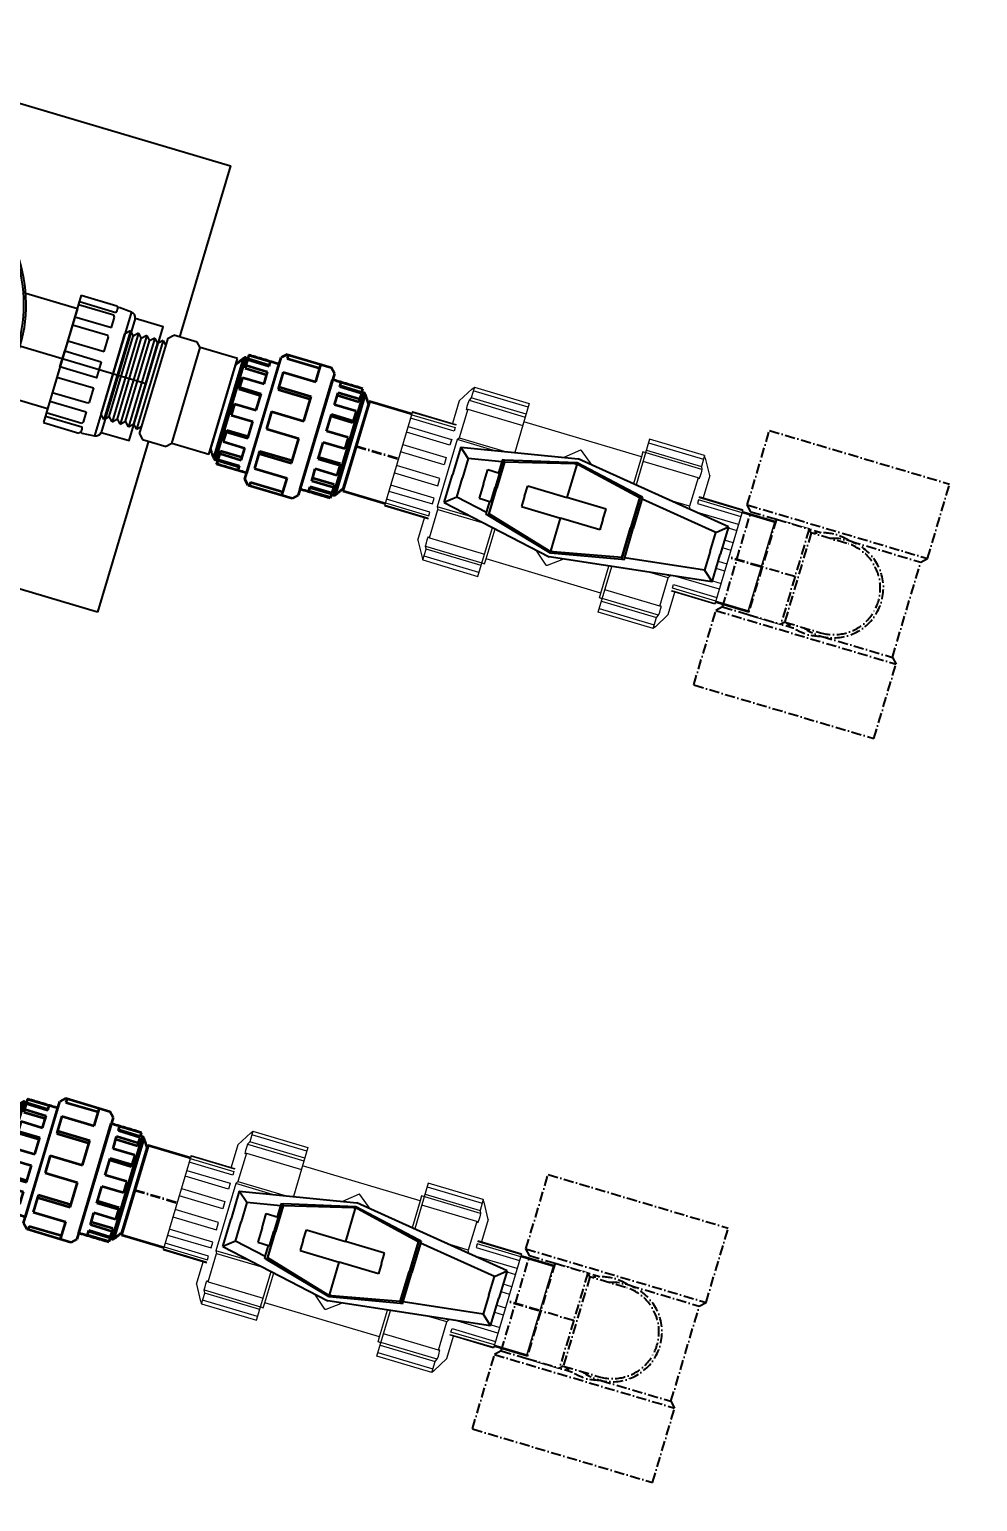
# Model space of a CAD drawing. Header units: millimetres. Extents: x -361340115 to 361596335, y -276742102 to 277032639.
# Drawn here: x 155476 to 156087, y 184426 to 185374 of the extents above; entities that cross this region are included whole.
import ezdxf

# ---------------------------------------------------------------- set-up
doc = ezdxf.new("R2010")
doc.units = ezdxf.units.MM
doc.header["$MEASUREMENT"] = 0
doc.linetypes.add('COLD_WATER', pattern=[10.5, 6.5, -2, 0, -2])
for name, color, linetype, lineweight in [('H-DIM', 8, 'Continuous', 9), ('H-ONG NUOC LANH', 3, 'Continuous', 35), ('L3-TBCQ', 147, 'Continuous', 13)]:
    doc.layers.add(name, color=color, linetype=linetype, lineweight=lineweight)
doc.layers.add('ID BDS LINE -RED', color=1, linetype='Continuous')
doc.layers.add('MEP-H-N-CWATR-50CW', color=3, linetype='COLD_WATER')
doc.layers.add('MEP', color=130, linetype='Continuous', plot=False)

# ---------------------------------------------------------------- blocks, each defined once
blk = doc.blocks.new('racco90')
for p, q in [((1532676.5, -139802.8, 0), (1532677.5, -139791.7, 0)), ((1532677.5, -139791.7, 0), (1532788.5, -139791.7, 0)), ((1532682, -139787, 0), (1532784, -139787, 0)), ((1532789.5, -139802.8, 0), (1532788.5, -139791.7, 0)), ((1532676, -139805.2, 0), (1532677.4, -139803.8, 0)), ((1532676, -139837, 0), (1532676, -139805.2, 0)), ((1532677.4, -139803.8, 0), (1532676.5, -139802.8, 0)), ((1532679.8, -139803.8, 0), (1532677.4, -139803.8, 0)), ((1532681.7, -139804.4, 0), (1532679.8, -139803.8, 0)), ((1532681.7, -139837, 0), (1532681.7, -139804.4, 0)), ((1532685.9, -139804.3, 0), (1532684.5, -139805.2, 0)), ((1532684.5, -139805.2, 0), (1532684.5, -139837, 0)), ((1532695.2, -139804.3, 0), (1532685.9, -139804.3, 0)), ((1532695.2, -139837, 0), (1532695.2, -139804.3, 0)), ((1532703.6, -139804.3, 0), (1532702.7, -139805.2, 0)), ((1532702.7, -139805.2, 0), (1532702.7, -139837, 0)), ((1532716.7, -139804.3, 0), (1532703.6, -139804.3, 0)), ((1532716.7, -139837, 0), (1532716.7, -139804.3, 0)), ((1532749.3, -139837, 0), (1532749.3, -139804.3, 0)), ((1532749.3, -139804.3, 0), (1532762.4, -139804.3, 0)), ((1532762.4, -139804.3, 0), (1532763.3, -139805.2, 0)), ((1532763.3, -139805.2, 0), (1532763.3, -139837, 0)), ((1532770.8, -139837, 0), (1532770.8, -139804.3, 0)), ((1532770.8, -139804.3, 0), (1532780.1, -139804.3, 0)), ((1532780.1, -139804.3, 0), (1532781.5, -139805.2, 0)), ((1532781.5, -139805.2, 0), (1532781.5, -139837, 0)), ((1532784.3, -139804.4, 0), (1532786.2, -139803.8, 0)), ((1532784.3, -139837, 0), (1532784.3, -139804.4, 0)), ((1532786.2, -139803.8, 0), (1532788.6, -139803.8, 0)), ((1532788.6, -139803.8, 0), (1532789.5, -139802.8, 0)), ((1532790, -139805.2, 0), (1532788.6, -139803.8, 0)), ((1532790, -139837, 0), (1532790, -139805.2, 0)), ((1532676, -139837, 0), (1532790, -139837, 0))]:
    blk.add_line(p, q)
at = {"elevation": 0}
for points in [[(1532682, -139787), (1532784, -139787), (1532784, -139762), (1532682, -139762)], [(1532725.8, -139804.3), (1532740.2, -139804.3), (1532740.2, -139837), (1532725.8, -139837)]]:
    blk.add_lwpolyline(points, close=True, dxfattribs=at)
for centre, start, end in [((1532682.6, -139792.1, 0), 96.6159, 175.1838), ((1532783.4, -139792.1, 0), 4.8162, 83.3841)]:
    blk.add_arc(centre, 5.13, start, end)
blk = doc.blocks.new('MB.pump.1')
at = {"ltscale": 0.0005}
blk.add_line((72442.1, 45743.3, -6.8), (72442.1, 44862.2, -6.8), dxfattribs=at)
at = {"elevation": -6.8}
blk.add_lwpolyline([(72397, 45622.1), (72397, 45622.1), (72397, 45668.3), (72487, 45668.3), (72487, 45622.1)], dxfattribs=at)
for radius, start, end in [(125.7, 346.7596, 144.0581), (123.8, 346.6682, 143.3834)]:
    blk.add_arc((72442, 45504.7, -6.8), radius, start, end)
blk.add_blockref('racco90', (-1460290.9, 185505.3, -6.8))
blk = doc.blocks.new('A$C558375D5')
blk.add_lwpolyline([(-190.47, 150.4), (484.53, 150.4), (484.53, -149.6), (-190.47, -149.6)], close=True)
at = {"xscale": 0.75, "yscale": 0.75, "zscale": 0.75, "rotation": 89.99999999999999}
blk.add_blockref('MB.pump.1', (34129.01, -54331.15, 5.11), dxfattribs=at)
blk = doc.blocks.new('rac co')
for p, q in [((54.1, 112.1), (-54.1, 112.1)), ((-70.2, 99.7), (-69.8, 99.7)), ((-69.8, 99.7), (-69.8, 71.9)), ((-69.8, 99.7), (-65.4, 99.7)), ((65.8, 102.4), (-65.8, 102.4)), ((-65.4, 99.7), (-65.4, 71.9)), ((64.6, 104.8), (-64.6, 104.8)), ((-64.1, 99.7), (-64.1, 71.9)), ((-64.1, 99.7), (-56.8, 99.7)), ((-56.8, 99.7), (-56.8, 71.9)), ((-56.8, 99.7), (-53, 99.7)), ((-53, 99.7), (-53, 71.9)), ((-41.3, 99.7), (-41.3, 71.9)), ((-41.3, 99.7), (-28.6, 99.7)), ((-28.6, 99.7), (-28.6, 71.9)), ((-28.6, 99.7), (-26.4, 99.7)), ((-26.4, 99.7), (-26.4, 71.9)), ((-7.3, 99.7), (-7.3, 71.9)), ((-7.3, 99.7), (7.3, 99.7)), ((7.3, 99.7), (7.3, 71.9)), ((26.4, 99.7), (26.4, 71.9)), ((26.4, 99.7), (28.6, 99.7)), ((28.6, 99.7), (28.6, 71.9)), ((28.6, 99.7), (41.3, 99.7)), ((41.3, 99.7), (41.3, 71.9)), ((53, 99.7), (53, 71.9)), ((53, 99.7), (56.8, 99.7)), ((56.8, 99.7), (56.8, 71.9)), ((56.8, 99.7), (64.1, 99.7)), ((64.1, 99.7), (64.1, 71.9)), ((65.4, 99.7), (65.4, 71.9)), ((65.4, 99.7), (69.8, 99.7)), ((69.8, 99.7), (69.8, 71.9)), ((69.8, 99.7), (70.2, 99.7)), ((-78.2, 60.9), (-84.2, 54.9)), ((70.2, 60.9), (-70.2, 60.9)), ((-64.1, 71.9), (-69.8, 71.9)), ((-41.3, 71.9), (-56.8, 71.9)), ((-7.3, 71.9), (-28.6, 71.9)), ((28.6, 71.9), (7.3, 71.9)), ((56.8, 71.9), (41.3, 71.9)), ((69.8, 71.9), (64.1, 71.9)), ((78.2, 60.9), (84.2, 54.9)), ((-61.9, 41.7), (-84.2, 41.7)), ((-79.5, 0), (-79.5, 41.7)), ((-61.9, 0), (-61.9, 41.7)), ((-42.9, 0), (-42.9, 41.7)), ((-11, 41.7), (-42.9, 41.7)), ((-39.6, 0), (-39.6, 41.7)), ((-11, 0), (-11, 41.7)), ((11, 0), (11, 41.7)), ((42.9, 41.7), (11, 41.7)), ((39.6, 0), (39.6, 41.7)), ((42.9, 0), (42.9, 41.7)), ((61.9, 0), (61.9, 41.7)), ((84.2, 41.7), (61.9, 41.7)), ((79.5, 0), (79.5, 41.7)), ((-84.2, 0), (-79.5, 0)), ((-61.9, 0), (-42.9, 0)), ((-42.9, 0), (-39.6, 0)), ((-11, 0), (11, 0)), ((39.6, 0), (42.9, 0)), ((42.9, 0), (61.9, 0)), ((79.5, 0), (84.2, 0)), ((-84.2, -1.6), (-78.2, -7.6)), ((70.2, -7.6), (-70.2, -7.6)), ((84.2, -1.6), (78.2, -7.6)), ((-69.8, -46.4), (-69.8, -18.6)), ((-64.1, -18.6), (-69.8, -18.6)), ((-65.4, -46.4), (-65.4, -18.6)), ((-64.1, -46.4), (-64.1, -18.6)), ((-56.8, -46.4), (-56.8, -18.6)), ((-41.3, -18.6), (-56.8, -18.6)), ((-53, -46.4), (-53, -18.6)), ((-41.3, -46.4), (-41.3, -18.6)), ((-28.6, -46.4), (-28.6, -18.6)), ((-7.3, -18.6), (-28.6, -18.6)), ((-26.4, -46.4), (-26.4, -18.6)), ((-7.3, -46.4), (-7.3, -18.6)), ((7.3, -46.4), (7.3, -18.6)), ((28.6, -18.6), (7.3, -18.6)), ((26.4, -46.4), (26.4, -18.6)), ((28.6, -46.4), (28.6, -18.6)), ((41.3, -46.4), (41.3, -18.6)), ((56.8, -18.6), (41.3, -18.6)), ((53, -46.4), (53, -18.6)), ((56.8, -46.4), (56.8, -18.6)), ((64.1, -46.4), (64.1, -18.6)), ((69.8, -18.6), (64.1, -18.6)), ((65.4, -46.4), (65.4, -18.6)), ((69.8, -46.4), (69.8, -18.6)), ((-70.2, -46.4), (-69.8, -46.4)), ((-69.8, -46.4), (-65.4, -46.4)), ((65.8, -49.1), (-65.8, -49.1)), ((64.6, -51.5), (-64.6, -51.5)), ((-64.1, -46.4), (-56.8, -46.4)), ((-56.8, -46.4), (-53, -46.4)), ((-41.3, -46.4), (-28.6, -46.4)), ((-28.6, -46.4), (-26.4, -46.4)), ((-7.3, -46.4), (7.3, -46.4)), ((26.4, -46.4), (28.6, -46.4)), ((28.6, -46.4), (41.3, -46.4)), ((53, -46.4), (56.8, -46.4)), ((56.8, -46.4), (64.1, -46.4)), ((65.4, -46.4), (69.8, -46.4)), ((69.8, -46.4), (70.2, -46.4)), ((54.1, -58.9), (-54.1, -58.9))]:
    blk.add_line(p, q)
for points in [[(-84.2, -1.6), (-84.2, 54.9)], [(-78.2, 60.9), (78.2, 60.9)], [(84.2, 54.9), (84.2, -1.6)], [(78.2, -7.6), (-78.2, -7.6)]]:
    blk.add_lwpolyline(points)
for centre, start, end in [((-62.9, 102.4), 125, 180), ((62.9, 102.4), 0, 55), ((-62.9, -49.1), 180, 235), ((62.9, -49.1), 305, 0)]:
    blk.add_arc(centre, 2.93, start, end)
for points in [[(-54.1, 112.1), (-64.6, 104.8)], [(64.6, 104.8), (54.1, 112.1)], [(-70.2, 99.7), (-70.2, 60.9)], [(-65.8, 102.4), (-65.8, 99.7)], [(65.8, 99.7), (65.8, 102.4)], [(70.2, 60.9), (70.2, 99.7)], [(-70.2, -46.4), (-70.2, -7.6)], [(70.2, -7.6), (70.2, -46.4)], [(-65.8, -49.1), (-65.8, -46.4)], [(-54.1, -58.9), (-64.6, -51.5)], [(64.6, -51.5), (54.1, -58.9)], [(65.8, -46.4), (65.8, -49.1)]]:
    blk.add_open_spline(points, degree=1)
blk = doc.blocks.new('*U247')
at = {"lineweight": 25}
for p, q in [((9.1, 33.1), (6.1, 30)), ((9.1, -33.1), (9.1, 33.1)), ((9.1, 33.1), (12.2, 30)), ((15.2, 33.1), (12.2, 30)), ((15.2, -33.1), (15.2, 33.1)), ((15.2, 33.1), (18.3, 30)), ((21.3, 33.1), (18.3, 30)), ((21.3, -33.1), (21.3, 33.1)), ((21.3, 33.1), (24.4, 30)), ((27.4, 33.1), (24.4, 30)), ((27.4, -33.1), (27.4, 33.1)), ((27.4, 33.1), (30.5, 30)), ((6.1, 30), (6.1, -30)), ((12.2, 30), (12.2, -30)), ((18.3, 30), (18.3, -30)), ((24.4, 30), (24.4, -30)), ((30.5, 30), (30.5, -30)), ((9.1, -33.1), (6.1, -30)), ((9.1, -33.1), (12.2, -30)), ((15.2, -33.1), (12.2, -30)), ((15.2, -33.1), (18.3, -30)), ((21.3, -33.1), (18.3, -30)), ((21.3, -33.1), (24.4, -30)), ((27.4, -33.1), (24.4, -30)), ((27.4, -33.1), (30.5, -30))]:
    blk.add_line(p, q, dxfattribs=at)
blk.add_wipeout([(-51.7, -35.8), (-51.7, 35.8), (-24, 35.8), (-20.8, 39), (-3.2, 39), (0, 35.8), (0, -35.8), (-3.2, -39), (-20.8, -39), (-24, -35.8)], dxfattribs=at)
for p, q in [((-51.7, 35.8), (-51.7, -35.8)), ((-51.7, 35.8), (-24, 35.8)), ((-24, 35.8), (-20.8, 39)), ((-24, 35.8), (-24, -35.8)), ((-3.2, 39), (-20.8, 39)), ((0, 35.8), (-3.2, 39)), ((0, 35.8), (0, -35.8)), ((3, 33.1), (0, 30)), ((3, -33.1), (3, 33.1)), ((3, 33.1), (6.1, 30)), ((3, -33.1), (0, -30)), ((3, -33.1), (6.1, -30)), ((-51.7, -35.8), (-24, -35.8)), ((-24, -35.8), (-20.8, -39)), ((-20.8, -39), (-3.2, -39)), ((0, -35.8), (-3.2, -39))]:
    blk.add_line(p, q, dxfattribs=at)
blk = doc.blocks.new('*U242')
blk.add_wipeout([(-2.17, 30), (270.6, 30), (270.6, -30), (-2.17, -30)])
at = {"color": 8, "linetype": 'COLD_WATER'}
blk.add_line((-2.17, 0), (270.6, 0), dxfattribs=at)
blk.add_lwpolyline([(-2.17, -30), (270.6, -30), (270.6, 30), (-2.17, 30)], close=True)
blk = doc.blocks.new('*U248')
blk.add_wipeout([(-43.01, 31.67), (-16.15, 31.68), (-16.15, 46.82), (-10.41, 56.75), (-10.27, 56.75), (-9.4, 58.15), (27.54, 58.15), (27.54, 45.79), (106.5, 45.79), (106.5, 49.06), (108.37, 49.06), (108.37, 58.15), (145.31, 58.15), (146.18, 56.75), (146.32, 56.75), (152.06, 46.82), (152.06, 31.67), (178.92, 31.67), (178.92, -31.67), (152.06, -31.67), (152.06, -46.72), (146.32, -56.65), (146.18, -56.65), (145.31, -58.05), (108.37, -58.05), (108.37, -49.06), (106.5, -49.06), (106.5, -45.79), (29.41, -45.79), (29.41, -49.06), (27.54, -49.06), (27.54, -58.05), (-9.4, -58.05), (-10.27, -56.65), (-10.41, -56.65), (-16.15, -46.72), (-16.15, -31.67), (-43.01, -31.67)]).translate(0, 0, -152.38).dxf.layer = 'L3-TBCQ'
at = {"layer": 'ID BDS LINE -RED'}
for p, q in [((-6.8, 18.57, -18.69), (67.95, 32.94, -18.69)), ((68.02, 30.35, -11.67), (22.64, 18.67, -3.69)), ((66.82, 29.22, -9.11), (23.05, 17.46, -1.39)), ((67.95, 29.22, -11.68), (66.82, 29.22, -9.11)), ((173.08, 18.57, -18.69), (67.95, 32.94, -18.69)), ((69.41, 29.22, -9.05), (67.95, 29.22, -11.68)), ((67.95, 29.22, -11.68), (67.95, 7.01, -9.31)), ((113.27, 21.24, -3.69), (68.02, 30.35, -11.67)), ((112.86, 20.11, -1.39), (69.41, 29.22, -9.05)), ((113.27, 20.89, -3.69), (112.86, 20.11, -1.39)), ((112.86, 20.11, -1.39), (112.86, 0, -1.39)), ((113.27, 21.24, -3.69), (113.25, 0, -3.57)), ((114.68, 21, -3.57), (113.27, 21.24, -3.69)), ((114.68, 21, -3.57), (114.68, 0, 2.34)), ((166.28, 12.64), (114.68, 19.69)), ((0, 12.95), (-6.8, 18.57, -18.69)), ((-6.8, 18.57, -18.69), (-6.8, 0, -18.69)), ((21.23, 17.03), (0, 12.95)), ((0, 12.95), (0, 0)), ((13.99, 0), (13.99, 9.64)), ((13.99, 9.64), (21.86, 9.64, -3.57)), ((22.66, 18.63, -3.57), (21.23, 18.36, -3.57)), ((21.23, 18.36, -3.57), (21.23, 17.03)), ((21.23, 17.03), (21.23, 9.64, -3.57)), ((21.86, 9.64, -3.57), (21.86, 0, -3.57)), ((22.64, 18.67, -3.69), (22.66, 18.63, -3.57)), ((22.66, 0, -3.57), (22.66, 18.63, -3.57)), ((23.05, 17.46, -1.39), (23.05, 0, -1.39)), ((166.28, 12.64), (173.08, 18.57, -18.69)), ((166.28, 0), (166.28, 12.64)), ((173.08, 18.57, -18.69), (173.08, 0, -18.69)), ((-6.8, -18.57, -18.69), (-6.8, 0, -18.69)), ((0, -12.95), (0, 0)), ((13.99, 0), (13.99, -9.64)), ((21.86, -9.64, -3.57), (21.86, 0, -3.57)), ((22.66, 0, -3.57), (22.66, -18.63, -3.57)), ((23.05, -17.46, -1.39), (23.05, 0, -1.39)), ((41.66, 0, -4.67), (41.66, 7.01, -4.67)), ((41.66, 7.01, -4.67), (67.95, 7.01, -9.31)), ((41.66, 0, -4.67), (41.66, -7.01, -4.67)), ((94.25, 7.01, -4.67), (67.95, 7.01, -9.31)), ((94.25, 0, -4.67), (94.25, 7.01, -4.67)), ((94.25, 0, -4.67), (94.25, -7.01, -4.67)), ((112.86, -20.11, -1.39), (112.86, 0, -1.39)), ((113.27, -21.24, -3.69), (113.25, 0, -3.57)), ((114.68, -21, -3.57), (114.68, 0, 2.34)), ((166.28, 0), (166.28, -12.64)), ((173.08, -18.57, -18.69), (173.08, 0, -18.69)), ((41.66, -7.01, -4.67), (67.95, -7.01, -9.31)), ((67.95, -29.22, -11.68), (67.95, -7.01, -9.31)), ((94.25, -7.01, -4.67), (67.95, -7.01, -9.31)), ((0, -12.95), (-6.8, -18.57, -18.69)), ((-6.8, -18.57, -18.69), (67.95, -32.94, -18.69)), ((21.23, -17.03), (0, -12.95)), ((13.99, -9.64), (21.86, -9.64, -3.57)), ((21.23, -17.03), (21.23, -9.64, -3.57)), ((21.23, -18.36, -3.57), (21.23, -17.03)), ((22.66, -18.63, -3.57), (21.23, -18.36, -3.57)), ((22.64, -18.67, -3.69), (22.66, -18.63, -3.57)), ((68.02, -30.35, -11.67), (22.64, -18.67, -3.69)), ((66.82, -29.22, -9.11), (23.05, -17.46, -1.39)), ((173.08, -18.57, -18.69), (67.95, -32.94, -18.69)), ((166.28, -12.64), (114.68, -19.69)), ((166.28, -12.64), (173.08, -18.57, -18.69)), ((113.27, -21.24, -3.69), (68.02, -30.35, -11.67)), ((112.86, -20.11, -1.39), (69.41, -29.22, -9.05)), ((113.27, -20.89, -3.69), (112.86, -20.11, -1.39)), ((114.68, -21, -3.57), (113.27, -21.24, -3.69)), ((67.95, -29.22, -11.68), (66.82, -29.22, -9.11)), ((69.41, -29.22, -9.05), (67.95, -29.22, -11.68))]:
    blk.add_line(p, q, dxfattribs=at)
at = {"layer": 'L3-TBCQ'}
for p, q in [((-10.27, 56.75, -149.63), (-9.4, 58.15, -148.46)), ((-9.4, 58.15, -148.46), (27.54, 58.15, -148.46)), ((-9.4, 58.15, -148.46), (-9.4, 50.84, -125.97)), ((27.54, 58.15, -148.46), (27.54, 25.17, -103.07)), ((145.31, 58.15, -148.46), (108.37, 58.15, -148.46)), ((108.37, 58.15, -148.46), (108.37, 27.42, -106.16)), ((146.18, 56.75, -149.63), (145.31, 58.15, -148.46)), ((145.31, 58.15, -148.46), (145.31, 50.84, -125.97)), ((-16.15, 46.82, -154.89), (-10.41, 56.75, -154.89)), ((-10.41, 56.75, -154.89), (-10.27, 56.75, -149.63)), ((-10.27, 49.02, -125.84), (-10.4, 46.85, -186.92)), ((-9.4, 50.84, -125.97), (-10.27, 49.02, -125.84)), ((-10.27, 49.02, -125.84), (27.54, 49.02, -125.84)), ((27.54, 55.65, -136.84), (-9.4, 55.65, -136.84)), ((27.54, 50.84, -125.97), (-9.4, 50.84, -125.97)), ((146.18, 49.02, -125.84), (106.5, 49.06, -154.89)), ((106.5, 49.06, -154.89), (106.5, 45.79, -154.89)), ((108.37, 55.65, -136.84), (145.31, 55.65, -136.84)), ((108.37, 50.84, -125.97), (145.31, 50.84, -125.97)), ((145.31, 50.84, -125.97), (146.18, 49.02, -125.84)), ((146.32, 56.75, -154.89), (146.18, 56.75, -149.63)), ((146.18, 49.02, -125.84), (146.31, 46.85, -186.92)), ((152.06, 46.82, -154.89), (146.32, 56.75, -154.89)), ((-16.15, 46.82, -154.89), (-16.15, 31.77, -152.38)), ((-10.4, 46.85, -186.92), (-10.4, 44.88, -120.15)), ((-10.4, 44.88, -120.15), (-10.34, 43.64, -191.34)), ((-10.34, 43.64, -191.34), (-10.27, 42.84, -117.34)), ((-10.27, 42.84, -117.34), (-9.4, 43.28, -115.57)), ((-9.4, 43.28, -115.57), (27.54, 43.28, -115.57)), ((-9.4, 43.28, -115.57), (-9.4, 24.15, -101.67)), ((106.5, 45.79, -154.89), (27.54, 45.79, -172.53)), ((67.67, 38.68, -73.59), (58.71, 31.16, -73.59)), ((67.97, 38.79, -73.59), (67.67, 38.68, -73.59)), ((68.26, 38.69, -73.59), (67.97, 38.79, -73.59)), ((77.31, 31.66, -68.41), (68.26, 38.69, -73.59)), ((106.5, 45.79, -154.89), (106.5, 27.67, -188.84)), ((145.31, 43.28, -115.57), (108.37, 43.28, -115.57)), ((146.18, 42.84, -117.34), (145.31, 43.28, -115.57)), ((145.31, 43.28, -115.57), (145.31, 24.15, -101.67)), ((146.25, 43.64, -191.34), (146.18, 42.84, -117.34)), ((146.31, 44.88, -120.15), (146.25, 43.64, -191.34)), ((146.31, 46.85, -186.92), (146.31, 44.88, -120.15)), ((152.06, 46.82, -154.89), (152.06, 31.77, -152.38)), ((-43.01, 31.67, -152.38), (-43.01, -31.67, -152.38)), ((-43.01, 31.67, -152.38), (-13.81, 31.67, -152.38)), ((-13.81, 31.19, -152.78), (-43.01, 31.19, -152.38)), ((-43.01, 29.62, -143.41), (-13.81, 29.72, -143.41)), ((-13.81, 31.19, -152.78), (-13.81, 31.67, -152.38)), ((-13.81, 29.72, -143.41), (-13.81, 27.29, -139.46)), ((-13.81, 29.62, -143.41), (-13.81, 27.19, -139.46)), ((178.92, 31.67, -152.38), (149.72, 31.67, -152.38)), ((149.72, 31.19, -152.78), (149.72, 31.67, -152.38)), ((149.72, 31.19, -152.78), (178.92, 31.19, -152.38)), ((178.92, 29.62, -143.41), (149.72, 29.72, -143.41)), ((149.72, 29.72, -143.41), (149.72, 27.29, -139.46)), ((149.72, 29.62, -143.41), (149.72, 27.19, -139.46)), ((178.92, 31.67, -152.38), (178.92, -31.67, -152.38)), ((-13.81, 27.19, -139.46), (-43.01, 27.19, -139.46)), ((-43.01, 21.71, -131.69), (-13.81, 21.71, -131.69)), ((-13.81, 21.81, -131.69), (-13.81, 17.89, -128.56)), ((-13.81, 21.71, -131.69), (-13.81, 17.79, -128.56)), ((-10.27, 22.61, -102.63), (-9.4, 24.15, -101.67)), ((14.18, 22.61, -102.63), (-10.27, 22.61, -102.63)), ((-10.27, 22.61, -102.63), (-10.27, -22.51, -102.63)), ((-9.4, 24.15, -101.67), (22.23, 24.15, -101.67)), ((145.31, 24.15, -101.67), (132.26, 24.15, -101.67)), ((143.58, 22.61, -102.63), (146.18, 22.61, -102.63)), ((146.18, 22.61, -102.63), (145.31, 24.15, -101.67)), ((149.72, 27.19, -139.46), (178.92, 27.19, -139.46)), ((149.72, 21.81, -131.69), (149.72, 21.77, -131.65)), ((178.92, 21.71, -131.69), (149.72, 21.71, -131.69)), ((-13.81, 17.79, -128.56), (-43.01, 17.79, -128.56)), ((-43.01, 9.49, -124.57), (-13.81, 9.49, -124.57)), ((-13.81, 9.59, -124.57), (-13.81, 4.7, -123.45)), ((-13.81, 9.49, -124.57), (-13.81, 4.6, -123.45)), ((173.08, 17.79, -128.56), (178.92, 17.79, -128.56)), ((178.92, 9.49, -124.57), (173.08, 9.49, -124.57)), ((-13.81, 4.6, -123.45), (-43.01, 4.6, -123.45)), ((173.08, 4.6, -123.45), (178.92, 4.6, -123.45)), ((-13.81, -4.6, -123.45), (-43.01, -4.6, -123.45)), ((-13.81, -9.49, -124.57), (-13.81, -4.6, -123.45)), ((173.08, -4.6, -123.45), (178.92, -4.6, -123.45)), ((-43.01, -9.49, -124.57), (-13.81, -9.49, -124.57)), ((-13.81, -17.79, -128.56), (-43.01, -17.79, -128.56)), ((-13.81, -21.71, -131.69), (-13.81, -17.79, -128.56)), ((178.92, -9.49, -124.57), (173.08, -9.49, -124.57)), ((173.08, -17.79, -128.56), (178.92, -17.79, -128.56)), ((-43.01, -21.71, -131.69), (-13.81, -21.71, -131.69)), ((-13.81, -27.19, -139.46), (-43.01, -27.19, -139.46)), ((-13.81, -29.62, -143.41), (-13.81, -27.19, -139.46)), ((13.66, -22.51, -102.63), (-10.27, -22.51, -102.63)), ((-10.27, -22.51, -102.63), (-9.4, -24.05, -101.67)), ((-9.4, -43.18, -115.57), (-9.4, -24.05, -101.67)), ((-9.4, -24.05, -101.67), (21.71, -24.05, -101.67)), ((27.54, -58.05, -148.46), (27.54, -25.17, -103.21)), ((29.41, -45.79, -154.89), (29.41, -25.53, -192.85)), ((106.5, -45.79, -154.89), (106.5, -27.67, -188.84)), ((108.37, -58.05, -148.46), (108.37, -27.42, -106.3)), ((145.31, -24.05, -101.67), (132.99, -24.05, -101.67)), ((144.3, -22.51, -102.63), (146.18, -22.51, -102.63)), ((146.18, -22.51, -102.63), (145.31, -24.05, -101.67)), ((145.31, -43.18, -115.57), (145.31, -24.05, -101.67)), ((178.92, -21.71, -131.69), (149.72, -21.71, -131.69)), ((149.72, -29.62, -143.41), (149.72, -27.19, -139.46)), ((149.72, -27.19, -139.46), (178.92, -27.19, -139.46)), ((-43.01, -29.62, -143.41), (-13.81, -29.62, -143.41)), ((-13.81, -31.19, -152.78), (-43.01, -31.19, -152.38)), ((-43.01, -31.67, -152.38), (-13.81, -31.67, -152.38)), ((-16.15, -46.72, -154.89), (-16.15, -31.67, -152.38)), ((-13.81, -31.67, -152.38), (-13.81, -31.19, -152.78)), ((67.67, -38.68, -73.59), (58.71, -31.16, -73.59)), ((77.31, -31.66, -68.41), (68.26, -38.69, -73.59)), ((178.92, -29.62, -143.41), (149.72, -29.62, -143.41)), ((149.72, -31.19, -152.78), (178.92, -31.19, -152.38)), ((149.72, -31.67, -152.38), (149.72, -31.19, -152.78)), ((178.92, -31.67, -152.38), (149.72, -31.67, -152.38)), ((152.06, -46.72, -154.89), (152.06, -31.67, -152.38)), ((-16.15, -46.72, -154.89), (-10.41, -56.65, -154.89)), ((-10.4, -44.79, -120.15), (-10.34, -43.54, -191.34)), ((-10.4, -46.75, -186.92), (-10.4, -44.79, -120.15)), ((-10.27, -48.92, -125.84), (-10.4, -46.75, -186.92)), ((-10.34, -43.54, -191.34), (-10.27, -42.74, -117.34)), ((-10.27, -42.74, -117.34), (-9.4, -43.18, -115.57)), ((-9.4, -43.18, -115.57), (27.54, -43.18, -115.57)), ((106.5, -45.79, -154.89), (29.41, -45.79, -172.12)), ((29.41, -49.06, -154.89), (29.41, -45.79, -154.89)), ((67.97, -38.79, -73.59), (67.67, -38.68, -73.59)), ((68.26, -38.69, -73.59), (67.97, -38.79, -73.59)), ((106.5, -49.06, -154.89), (106.5, -45.79, -154.89)), ((145.31, -43.18, -115.57), (108.37, -43.18, -115.57)), ((146.18, -42.74, -117.34), (145.31, -43.18, -115.57)), ((146.25, -43.54, -191.34), (146.18, -42.74, -117.34)), ((146.18, -48.92, -125.84), (146.31, -46.75, -186.92)), ((146.31, -44.79, -120.15), (146.25, -43.54, -191.34)), ((146.31, -46.75, -186.92), (146.31, -44.79, -120.15)), ((152.06, -46.72, -154.89), (146.32, -56.65, -154.89)), ((-10.41, -56.65, -154.89), (-10.27, -56.65, -149.63)), ((-9.4, -50.74, -125.97), (-10.27, -48.92, -125.84)), ((-10.27, -48.92, -125.84), (27.54, -48.92, -125.84)), ((-10.27, -56.65, -149.63), (-9.4, -58.05, -148.46)), ((-9.4, -58.05, -148.46), (-9.4, -50.74, -125.97)), ((27.54, -50.74, -125.97), (-9.4, -50.74, -125.97)), ((27.54, -55.55, -136.84), (-9.4, -55.55, -136.84)), ((27.54, -49.06, -154.89), (29.41, -49.06, -154.89)), ((108.37, -49.06, -154.89), (106.5, -49.06, -154.89)), ((146.18, -48.92, -125.84), (108.37, -48.92, -125.84)), ((108.37, -50.74, -125.97), (145.31, -50.74, -125.97)), ((108.37, -55.55, -136.84), (145.31, -55.55, -136.84)), ((145.31, -50.74, -125.97), (146.18, -48.92, -125.84)), ((145.31, -58.05, -148.46), (145.31, -50.74, -125.97)), ((146.18, -56.65, -149.63), (145.31, -58.05, -148.46)), ((146.32, -56.65, -154.89), (146.18, -56.65, -149.63)), ((-9.4, -58.05, -148.46), (27.54, -58.05, -148.46)), ((145.31, -58.05, -148.46), (108.37, -58.05, -148.46))]:
    blk.add_line(p, q, dxfattribs=at)
blk = doc.blocks.new('A$C053B194D')
at = {"layer": 'H-ONG NUOC LANH', "xscale": 0.5227200000000002, "yscale": 0.5227200000000002, "zscale": 0.5227200000000002}
blk.add_blockref('rac co', (0, 77.29), dxfattribs=at)
at = {"layer": 'H-ONG NUOC LANH', "rotation": 90}
blk.add_blockref('*U242', (0, 138.06), dxfattribs=at)
at = {"layer": 'H-ONG NUOC LANH', "xscale": 0.9, "yscale": 0.9, "zscale": 0.9, "rotation": 269.9999999999999}
blk.add_blockref('*U247', (0, 0), dxfattribs=at)
at = {"layer": 'ID BDS LINE -RED', "rotation": 90}
blk.add_blockref('*U248', (0, 207.38, 4.67), dxfattribs=at)
blk = doc.blocks.new('TEE-100x50(UP90)')
for p, q in [((-35.5, 60.5), (-85.5, 60.5)), ((-85.5, -60.5), (-85.5, 60.5)), ((-32, 57), (-35.5, 60.5)), ((32, 57), (-32, 57)), ((32, 57), (35.5, 60.5)), ((85.5, 60.5), (35.5, 60.5)), ((85.5, -60.5), (85.5, 60.5)), ((-35.5, -60.5), (-85.5, -60.5)), ((-32, -57), (-35.5, -60.5)), ((32, -57), (-32, -57)), ((32, -57), (35.5, -60.5)), ((85.5, -60.5), (35.5, -60.5))]:
    blk.add_line(p, q)
at = {"color": 8}
for p, q in [((-35.5, -60.5), (-35.5, 60.5)), ((-32, 9.91), (-32, 57)), ((32, 9.91), (32, 57)), ((35.5, -60.5), (35.5, 60.5)), ((-32, -57), (-32, -9.91)), ((32, -57), (32, -9.91))]:
    blk.add_line(p, q, dxfattribs=at)
at = {"color": 7}
blk.add_circle((0, 0), 33.5, dxfattribs=at)
blk.add_circle((0, 0), 30)
blk = doc.blocks.new('*U307')
blk.add_blockref('TEE-100x50(UP90)', (0, 0))
blk = doc.blocks.new('ELB90-50(DN90)DN')
at = {"color": 8}
blk.add_wipeout([(-32, -48), (-32, -26), (-30, -24), (-30, -11.14), (-32, 0), (-29.81, 11.62), (-25.35, 19.53), (-19.53, 25.35), (-10.86, 30.1), (-3.01, 31.86), (6.07, 31.42), (14.69, 28.43), (21.31, 23.87), (26.2, 18.37), (30, 11.15), (31.88, 2.72), (32, 0), (31.29, -6.7), (30, -11.14), (30, -24), (32, -26), (32, -48)], dxfattribs=at)
for p, q in [((-30, 0), (-30, -24)), ((30, -24), (30, 0)), ((-32, -48), (-32, -26)), ((32, -48), (32, -26)), ((-32, -48), (0, -48)), ((0, -48), (32, -48))]:
    blk.add_line(p, q)
for p, q in [((-30, -24), (-32, -26)), ((-32, -26), (32, -26)), ((-30, -24), (30, -24)), ((0, -26), (0, -48)), ((30, -24), (32, -26))]:
    blk.add_line(p, q, dxfattribs=at)
at = {"color": 7}
blk.add_arc((0, 0), 32, 339.63587, 200.36413, dxfattribs=at)
blk.add_arc((0, 0), 30, 0, 180.00023)
blk = doc.blocks.new('*U305')
blk.add_blockref('ELB90-50(DN90)DN', (0, 0))
blk = doc.blocks.new('RKWEWE')
at = {"ltscale": 100, "extrusion": (-1.5588e-06, 4.64228e-07, 1), "rotation": 163.4380047414775}
blk.add_blockref('A$C558375D5', (155380.52, 185197.17, -0.09), dxfattribs=at)
at = {"layer": 'H-DIM', "color": 4, "extrusion": (-1.5588e-06, 4.64228e-07, 1), "rotation": 253.4380047414775}
blk.add_blockref('A$C053B194D', (155413.92, 184665.18, -0.09), dxfattribs=at)
blk.add_blockref('A$C053B194D', (155556.45, 185144.43, -0.09), dxfattribs=at)
at = {"layer": 'MEP-H-N-CWATR-50CW', "ltscale": 100, "extrusion": (-1.5588e-06, 4.64228e-07, 1), "rotation": 253.4380047414775}
blk.add_blockref('*U307', (155843.9, 184537.3, -0.09), dxfattribs=at)
for name, p in [('*U307', (155986.43, 185016.56, -0.09)), ('*U305', (155851.64, 184535, -0.09))]:
    blk.add_blockref(name, p, dxfattribs=at)
blk.add_blockref('*U305', (155994.16, 185014.26, -0.09), dxfattribs=at)
blk = doc.blocks.new('A$Cd3fdeb23')
blk.add_blockref('RKWEWE', (-181388.22, -20650.03, 0))

msp = doc.modelspace()

# ---------------------------------------------------------------- block references
at = {"layer": 'MEP'}
msp.add_blockref('A$Cd3fdeb23', (181388.22, 20650.03, 0), dxfattribs=at)

doc.saveas('drawing.dxf')
